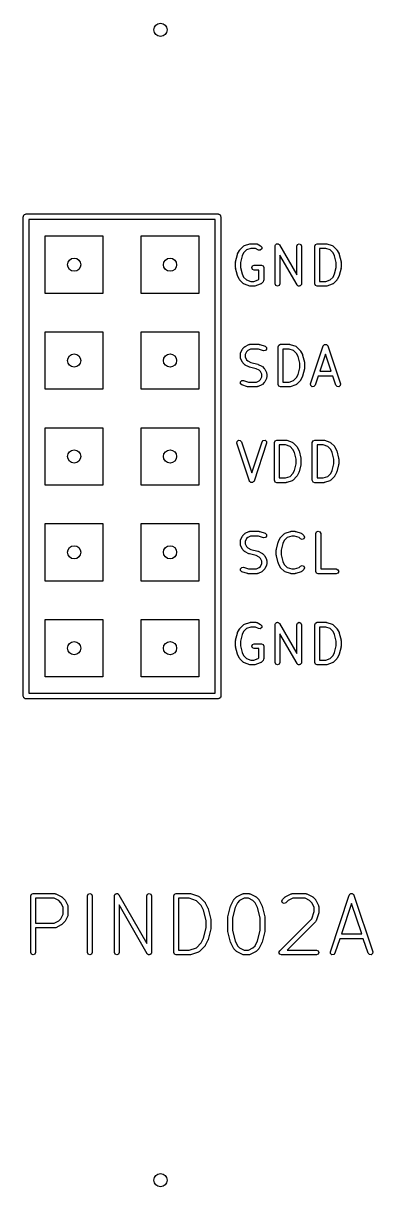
# Model space of a CAD drawing. Extents: x 0.26 to 2.48, y 0.24 to 1.61.
# Drawn here: x 0.257 to 0.621, y 0.393 to 1.607 of the extents above; entities that cross this region are included whole.
import ezdxf

# ---------------------------------------------------------------- set-up
doc = ezdxf.new("R2010")
doc.units = 0
doc.header["$MEASUREMENT"] = 0
doc.layers.add('BLACK', color=7, linetype='CONTINUOUS')

msp = doc.modelspace()

# ---------------------------------------------------------------- linework, layer by layer
at = {"layer": 'BLACK', "linetype": 'CONTINUOUS'}
for p, q in [((0.257047, 1.405), (0.257115, 1.40538)), ((0.257047, 0.905), (0.257047, 1.405)), ((0.257092, 1.40551), (0.257158, 1.40563)), ((0.257115, 1.40538), (0.257092, 1.40551)), ((0.257158, 1.40563), (0.257225, 1.40601)), ((0.257225, 1.40601), (0.257718, 1.4066)), ((0.257718, 1.4066), (0.258102, 1.40726)), ((0.258102, 1.40726), (0.258352, 1.40735)), ((0.258352, 1.40735), (0.258524, 1.40756)), ((0.258524, 1.40756), (0.259279, 1.40769)), ((0.259279, 1.40769), (0.26, 1.40795)), ((0.26, 1.40795), (0.46, 1.40795)), ((0.262953, 1.40205), (0.262953, 0.907953)), ((0.457047, 1.40205), (0.262953, 1.40205)), ((0.457047, 0.907953), (0.457047, 1.40205)), ((0.46, 1.40795), (0.460384, 1.40789)), ((0.460384, 1.40789), (0.460513, 1.40791)), ((0.460513, 1.40791), (0.460626, 1.40784)), ((0.460626, 1.40784), (0.46101, 1.40777)), ((0.46101, 1.40777), (0.461598, 1.40728)), ((0.461598, 1.40728), (0.462262, 1.4069)), ((0.462262, 1.4069), (0.462353, 1.40665)), ((0.462353, 1.40665), (0.462557, 1.40648)), ((0.462557, 1.40648), (0.46269, 1.40572)), ((0.46269, 1.40572), (0.462953, 1.405)), ((0.462953, 1.405), (0.462953, 0.905)), ((0.28, 1.325), (0.28, 1.385)), ((0.28, 1.385), (0.34, 1.385)), ((0.34, 1.385), (0.34, 1.325)), ((0.38, 1.325), (0.38, 1.385)), ((0.38, 1.385), (0.44, 1.385)), ((0.44, 1.385), (0.44, 1.325)), ((0.48277, 1.37059), (0.48652, 1.37434)), ((0.48652, 1.37434), (0.487057, 1.37456)), ((0.487057, 1.37456), (0.487497, 1.37495)), ((0.487497, 1.37495), (0.493121, 1.37682)), ((0.494318, 1.37195), (0.489638, 1.37039)), ((0.493121, 1.37682), (0.493532, 1.37679)), ((0.493532, 1.37679), (0.493912, 1.37695)), ((0.493912, 1.37695), (0.499536, 1.37695)), ((0.498946, 1.37195), (0.494318, 1.37195)), ((0.502168, 1.37034), (0.498946, 1.37195)), ((0.499536, 1.37695), (0.500074, 1.37673)), ((0.500074, 1.37673), (0.500654, 1.37668)), ((0.500654, 1.37668), (0.504404, 1.37481)), ((0.504404, 1.37481), (0.505657, 1.37336)), ((0.505657, 1.37336), (0.505522, 1.37146)), ((0.519533, 1.37445), (0.519665, 1.37477)), ((0.519533, 1.33508), (0.519533, 1.37445)), ((0.519621, 1.37511), (0.520018, 1.37562)), ((0.519665, 1.37477), (0.519621, 1.37511)), ((0.520018, 1.37562), (0.520266, 1.37622)), ((0.520266, 1.37622), (0.520583, 1.37635)), ((0.520583, 1.37635), (0.520793, 1.37662)), ((0.520793, 1.37662), (0.521435, 1.3767)), ((0.521435, 1.3767), (0.522033, 1.37695)), ((0.522033, 1.37695), (0.522351, 1.37682)), ((0.522351, 1.37682), (0.522691, 1.37686)), ((0.522691, 1.37686), (0.523203, 1.37646)), ((0.523203, 1.37646), (0.523801, 1.37622)), ((0.523801, 1.37622), (0.523932, 1.3759)), ((0.523932, 1.3759), (0.524204, 1.37569)), ((0.524204, 1.37569), (0.542031, 1.34449)), ((0.542031, 1.37445), (0.542763, 1.37622)), ((0.542031, 1.34449), (0.542031, 1.37445)), ((0.542763, 1.37622), (0.544531, 1.37695)), ((0.544531, 1.37695), (0.546298, 1.37622)), ((0.546298, 1.37622), (0.547031, 1.37445)), ((0.547031, 1.37445), (0.547031, 1.33508)), ((0.560778, 1.37445), (0.56151, 1.37622)), ((0.560778, 1.33508), (0.560778, 1.37445)), ((0.56151, 1.37622), (0.563278, 1.37695)), ((0.563278, 1.37695), (0.572652, 1.37695)), ((0.572246, 1.37195), (0.565778, 1.37195)), ((0.565778, 1.37195), (0.565778, 1.33758)), ((0.576926, 1.37039), (0.572246, 1.37195)), ((0.572652, 1.37695), (0.573032, 1.37679)), ((0.573032, 1.37679), (0.573443, 1.37682)), ((0.573443, 1.37682), (0.579067, 1.37495)), ((0.579067, 1.37495), (0.579506, 1.37456)), ((0.579506, 1.37456), (0.580044, 1.37434)), ((0.580044, 1.37434), (0.583794, 1.37059)), ((0.478363, 1.35818), (0.480238, 1.36568)), ((0.480238, 1.36568), (0.480407, 1.36591)), ((0.480407, 1.36591), (0.480427, 1.36619)), ((0.480427, 1.36619), (0.482302, 1.36994)), ((0.482302, 1.36994), (0.482613, 1.37021)), ((0.482613, 1.37021), (0.48277, 1.37059)), ((0.485022, 1.3642), (0.483289, 1.35727)), ((0.486593, 1.36734), (0.485022, 1.3642)), ((0.489638, 1.37039), (0.486593, 1.36734)), ((0.504076, 1.3702), (0.502168, 1.37034)), ((0.505522, 1.37146), (0.504076, 1.3702)), ((0.54236, 1.33384), (0.524533, 1.36503)), ((0.524533, 1.36503), (0.524533, 1.33508)), ((0.579971, 1.36734), (0.576926, 1.37039)), ((0.581542, 1.3642), (0.579971, 1.36734)), ((0.583275, 1.35727), (0.581542, 1.3642)), ((0.583794, 1.37059), (0.583951, 1.37021)), ((0.583951, 1.37021), (0.584262, 1.36994)), ((0.584262, 1.36994), (0.586137, 1.36619)), ((0.586137, 1.36619), (0.586157, 1.36591)), ((0.586157, 1.36591), (0.586326, 1.36568)), ((0.586326, 1.36568), (0.588201, 1.35818)), ((0.478289, 1.35758), (0.47841, 1.35787)), ((0.478289, 1.35195), (0.478289, 1.35758)), ((0.47841, 1.35166), (0.478289, 1.35195)), ((0.47841, 1.35787), (0.478363, 1.35818)), ((0.478363, 1.35134), (0.47841, 1.35166)), ((0.480238, 1.34385), (0.478363, 1.35134)), ((0.483289, 1.35727), (0.483289, 1.35226)), ((0.483289, 1.35226), (0.485022, 1.34532)), ((0.495161, 1.35195), (0.495894, 1.35372)), ((0.495894, 1.35018), (0.495161, 1.35195)), ((0.495894, 1.35372), (0.497661, 1.35445)), ((0.497661, 1.34945), (0.495894, 1.35018)), ((0.497661, 1.35445), (0.50516, 1.35445)), ((0.50266, 1.34945), (0.497661, 1.34945)), ((0.50266, 1.33986), (0.50266, 1.34945)), ((0.50516, 1.35445), (0.506928, 1.35372)), ((0.506928, 1.35372), (0.50766, 1.35195)), ((0.50766, 1.35195), (0.50766, 1.33883)), ((0.581542, 1.34532), (0.583275, 1.35226)), ((0.583275, 1.35226), (0.583275, 1.35727)), ((0.588201, 1.35134), (0.586326, 1.34385)), ((0.588201, 1.35818), (0.588154, 1.35787)), ((0.588154, 1.35787), (0.588275, 1.35758)), ((0.588275, 1.35195), (0.588154, 1.35166)), ((0.588154, 1.35166), (0.588201, 1.35134)), ((0.588275, 1.35758), (0.588275, 1.35195)), ((0.480407, 1.34362), (0.480238, 1.34385)), ((0.480427, 1.34333), (0.480407, 1.34362)), ((0.482302, 1.33958), (0.480427, 1.34333)), ((0.482613, 1.33931), (0.482302, 1.33958)), ((0.48277, 1.33893), (0.482613, 1.33931)), ((0.48652, 1.33519), (0.48277, 1.33893)), ((0.485022, 1.34532), (0.486593, 1.34218)), ((0.487057, 1.33496), (0.48652, 1.33519)), ((0.486593, 1.34218), (0.489638, 1.33914)), ((0.489638, 1.33914), (0.494318, 1.33758)), ((0.494318, 1.33758), (0.497256, 1.33758)), ((0.497256, 1.33758), (0.501935, 1.33914)), ((0.501935, 1.33914), (0.50266, 1.33986)), ((0.505053, 1.33519), (0.504516, 1.33496)), ((0.506928, 1.33706), (0.505053, 1.33519)), ((0.507511, 1.33847), (0.506928, 1.33706)), ((0.50766, 1.33883), (0.507511, 1.33847)), ((0.565778, 1.33758), (0.572246, 1.33758)), ((0.572246, 1.33758), (0.576926, 1.33914)), ((0.576926, 1.33914), (0.579971, 1.34218)), ((0.580044, 1.33519), (0.579506, 1.33496)), ((0.579971, 1.34218), (0.581542, 1.34532)), ((0.583794, 1.33893), (0.580044, 1.33519)), ((0.583951, 1.33931), (0.583794, 1.33893)), ((0.584262, 1.33958), (0.583951, 1.33931)), ((0.586137, 1.34333), (0.584262, 1.33958)), ((0.586157, 1.34362), (0.586137, 1.34333)), ((0.586326, 1.34385), (0.586157, 1.34362)), ((0.34, 1.325), (0.28, 1.325)), ((0.44, 1.325), (0.38, 1.325)), ((0.487497, 1.33458), (0.487057, 1.33496)), ((0.493121, 1.33271), (0.487497, 1.33458)), ((0.493532, 1.33274), (0.493121, 1.33271)), ((0.493912, 1.33258), (0.493532, 1.33274)), ((0.497661, 1.33258), (0.493912, 1.33258)), ((0.498042, 1.33274), (0.497661, 1.33258)), ((0.498452, 1.33271), (0.498042, 1.33274)), ((0.504076, 1.33458), (0.498452, 1.33271)), ((0.504516, 1.33496), (0.504076, 1.33458)), ((0.520266, 1.33331), (0.519533, 1.33508)), ((0.522033, 1.33258), (0.520266, 1.33331)), ((0.523801, 1.33331), (0.522033, 1.33258)), ((0.524533, 1.33508), (0.523801, 1.33331)), ((0.542631, 1.33363), (0.54236, 1.33384)), ((0.542763, 1.33331), (0.542631, 1.33363)), ((0.543361, 1.33306), (0.542763, 1.33331)), ((0.543873, 1.33267), (0.543361, 1.33306)), ((0.544213, 1.33271), (0.543873, 1.33267)), ((0.544531, 1.33258), (0.544213, 1.33271)), ((0.545129, 1.33283), (0.544531, 1.33258)), ((0.545771, 1.33291), (0.545129, 1.33283)), ((0.545981, 1.33318), (0.545771, 1.33291)), ((0.546298, 1.33331), (0.545981, 1.33318)), ((0.546546, 1.33391), (0.546298, 1.33331)), ((0.546942, 1.33442), (0.546546, 1.33391)), ((0.547031, 1.33508), (0.546899, 1.33476)), ((0.546899, 1.33476), (0.546942, 1.33442)), ((0.56151, 1.33331), (0.560778, 1.33508)), ((0.563278, 1.33258), (0.56151, 1.33331)), ((0.572652, 1.33258), (0.563278, 1.33258)), ((0.573032, 1.33274), (0.572652, 1.33258)), ((0.573443, 1.33271), (0.573032, 1.33274)), ((0.579067, 1.33458), (0.573443, 1.33271)), ((0.579506, 1.33496), (0.579067, 1.33458)), ((0.28, 1.225), (0.28, 1.285)), ((0.28, 1.285), (0.34, 1.285)), ((0.34, 1.285), (0.34, 1.225)), ((0.38, 1.225), (0.38, 1.285)), ((0.38, 1.285), (0.44, 1.285)), ((0.44, 1.285), (0.44, 1.225)), ((0.483289, 1.26195), (0.483511, 1.26249)), ((0.483511, 1.26249), (0.483552, 1.26307)), ((0.483552, 1.26307), (0.485427, 1.26682)), ((0.485427, 1.26682), (0.485738, 1.26709)), ((0.485738, 1.26709), (0.485896, 1.26747)), ((0.485896, 1.26747), (0.48777, 1.26934)), ((0.48777, 1.26934), (0.48815, 1.2695)), ((0.48815, 1.2695), (0.48842, 1.26981)), ((0.489718, 1.26422), (0.488289, 1.26136)), ((0.48842, 1.26981), (0.49217, 1.27168)), ((0.491019, 1.26552), (0.489718, 1.26422)), ((0.493878, 1.26695), (0.491019, 1.26552)), ((0.49217, 1.27168), (0.49275, 1.27173)), ((0.49275, 1.27173), (0.493288, 1.27195)), ((0.493288, 1.27195), (0.502661, 1.27195)), ((0.502256, 1.26695), (0.493878, 1.26695)), ((0.507495, 1.2652), (0.502256, 1.26695)), ((0.502661, 1.27195), (0.503042, 1.27179)), ((0.503042, 1.27179), (0.503452, 1.27182)), ((0.503452, 1.27182), (0.509076, 1.26995)), ((0.509404, 1.26534), (0.507495, 1.2652)), ((0.509076, 1.26995), (0.510522, 1.26869)), ((0.510657, 1.26678), (0.509404, 1.26534)), ((0.510522, 1.26869), (0.510657, 1.26678)), ((0.522659, 1.26945), (0.523391, 1.27122)), ((0.522659, 1.23008), (0.522659, 1.26945)), ((0.523391, 1.27122), (0.525159, 1.27195)), ((0.525159, 1.27195), (0.534532, 1.27195)), ((0.534127, 1.26695), (0.527659, 1.26695)), ((0.527659, 1.26695), (0.527659, 1.23258)), ((0.538806, 1.26539), (0.534127, 1.26695)), ((0.534532, 1.27195), (0.534913, 1.27179)), ((0.534913, 1.27179), (0.535323, 1.27182)), ((0.535323, 1.27182), (0.540947, 1.26995)), ((0.541852, 1.26234), (0.538806, 1.26539)), ((0.540947, 1.26995), (0.541387, 1.26956)), ((0.541387, 1.26956), (0.541924, 1.26934)), ((0.543422, 1.2592), (0.541852, 1.26234)), ((0.541924, 1.26934), (0.545674, 1.26559)), ((0.545674, 1.26559), (0.545831, 1.26521)), ((0.545831, 1.26521), (0.546142, 1.26494)), ((0.546142, 1.26494), (0.548017, 1.26119)), ((0.556533, 1.23087), (0.569656, 1.27024)), ((0.569656, 1.27024), (0.569778, 1.27038)), ((0.569778, 1.27038), (0.569792, 1.27057)), ((0.569792, 1.27057), (0.57039, 1.27109)), ((0.57039, 1.27109), (0.57091, 1.27168)), ((0.57091, 1.27168), (0.571096, 1.2717)), ((0.571096, 1.2717), (0.571237, 1.27182)), ((0.571237, 1.27182), (0.572028, 1.27176)), ((0.572028, 1.27176), (0.572818, 1.27182)), ((0.572818, 1.27182), (0.572959, 1.2717)), ((0.572959, 1.2717), (0.573146, 1.27168)), ((0.573146, 1.27168), (0.573665, 1.27109)), ((0.573665, 1.27109), (0.574264, 1.27057)), ((0.574264, 1.27057), (0.574277, 1.27038)), ((0.574277, 1.27038), (0.574399, 1.27024)), ((0.574399, 1.27024), (0.587523, 1.23087)), ((0.483289, 1.2582), (0.483289, 1.26195)), ((0.483511, 1.25766), (0.483289, 1.2582)), ((0.483552, 1.25708), (0.483511, 1.25766)), ((0.485427, 1.25333), (0.483552, 1.25708)), ((0.485738, 1.25306), (0.485427, 1.25333)), ((0.485896, 1.25268), (0.485738, 1.25306)), ((0.48777, 1.25081), (0.485896, 1.25268)), ((0.48815, 1.25065), (0.48777, 1.25081)), ((0.48842, 1.25034), (0.48815, 1.25065)), ((0.488289, 1.26136), (0.488289, 1.25879)), ((0.488289, 1.25879), (0.489718, 1.25593)), ((0.49217, 1.24846), (0.48842, 1.25034)), ((0.489718, 1.25593), (0.491019, 1.25463)), ((0.491019, 1.25463), (0.49416, 1.25306)), ((0.49416, 1.25306), (0.501393, 1.25125)), ((0.501393, 1.25125), (0.501621, 1.25108)), ((0.501621, 1.25108), (0.501905, 1.25106)), ((0.501905, 1.25106), (0.505654, 1.24919)), ((0.545156, 1.25227), (0.543422, 1.2592)), ((0.545156, 1.24726), (0.545156, 1.25227)), ((0.548017, 1.26119), (0.548037, 1.26091)), ((0.548037, 1.26091), (0.548206, 1.26068)), ((0.548206, 1.26068), (0.550081, 1.25318)), ((0.550081, 1.25318), (0.550034, 1.25287)), ((0.550034, 1.25287), (0.550156, 1.25258)), ((0.550156, 1.25258), (0.550156, 1.24695)), ((0.572028, 1.26154), (0.566122, 1.24383)), ((0.577933, 1.24383), (0.572028, 1.26154)), ((0.492453, 1.24844), (0.49217, 1.24846)), ((0.492681, 1.24828), (0.492453, 1.24844)), ((0.499914, 1.24647), (0.492681, 1.24828)), ((0.503055, 1.2449), (0.499914, 1.24647)), ((0.504356, 1.2436), (0.503055, 1.2449)), ((0.505786, 1.24074), (0.504356, 1.2436)), ((0.504356, 1.23531), (0.505786, 1.23817)), ((0.505654, 1.24919), (0.505924, 1.24888)), ((0.505786, 1.23817), (0.505786, 1.24074)), ((0.505924, 1.24888), (0.506304, 1.24872)), ((0.506304, 1.24872), (0.508179, 1.24684)), ((0.508179, 1.24684), (0.508336, 1.24646)), ((0.508336, 1.24646), (0.508647, 1.24619)), ((0.508647, 1.24619), (0.510522, 1.24244)), ((0.510522, 1.24244), (0.510563, 1.24186)), ((0.510563, 1.24186), (0.510786, 1.24133)), ((0.510786, 1.24133), (0.510786, 1.23758)), ((0.541852, 1.23718), (0.543422, 1.24032)), ((0.543422, 1.24032), (0.545156, 1.24726)), ((0.548017, 1.23833), (0.546142, 1.23458)), ((0.548037, 1.23862), (0.548017, 1.23833)), ((0.548206, 1.23885), (0.548037, 1.23862)), ((0.550081, 1.24634), (0.548206, 1.23885)), ((0.550156, 1.24695), (0.550034, 1.24666)), ((0.550034, 1.24666), (0.550081, 1.24634)), ((0.564456, 1.23883), (0.561276, 1.22929)), ((0.5796, 1.23883), (0.564456, 1.23883)), ((0.566122, 1.24383), (0.577933, 1.24383)), ((0.582779, 1.22929), (0.5796, 1.23883)), ((0.483417, 1.23274), (0.48467, 1.23419)), ((0.483552, 1.23083), (0.483417, 1.23274)), ((0.484998, 1.22958), (0.483552, 1.23083)), ((0.48467, 1.23419), (0.486579, 1.23432)), ((0.490622, 1.22771), (0.484998, 1.22958)), ((0.486579, 1.23432), (0.491819, 1.23258)), ((0.491033, 1.22774), (0.490622, 1.22771)), ((0.491413, 1.22758), (0.491033, 1.22774)), ((0.500787, 1.22758), (0.491413, 1.22758)), ((0.491819, 1.23258), (0.500196, 1.23258)), ((0.500196, 1.23258), (0.503055, 1.23401)), ((0.501324, 1.2278), (0.500787, 1.22758)), ((0.501905, 1.22784), (0.501324, 1.2278)), ((0.505654, 1.22972), (0.501905, 1.22784)), ((0.503055, 1.23401), (0.504356, 1.23531)), ((0.505924, 1.23003), (0.505654, 1.22972)), ((0.506304, 1.23019), (0.505924, 1.23003)), ((0.508179, 1.23206), (0.506304, 1.23019)), ((0.508336, 1.23244), (0.508179, 1.23206)), ((0.508647, 1.23271), (0.508336, 1.23244)), ((0.510522, 1.23646), (0.508647, 1.23271)), ((0.510563, 1.23704), (0.510522, 1.23646)), ((0.510786, 1.23758), (0.510563, 1.23704)), ((0.523391, 1.22831), (0.522659, 1.23008)), ((0.525159, 1.22758), (0.523391, 1.22831)), ((0.534532, 1.22758), (0.525159, 1.22758)), ((0.527659, 1.23258), (0.534127, 1.23258)), ((0.534127, 1.23258), (0.538806, 1.23414)), ((0.534913, 1.22774), (0.534532, 1.22758)), ((0.535323, 1.22771), (0.534913, 1.22774)), ((0.540947, 1.22958), (0.535323, 1.22771)), ((0.538806, 1.23414), (0.541852, 1.23718)), ((0.541387, 1.22996), (0.540947, 1.22958)), ((0.541924, 1.23019), (0.541387, 1.22996)), ((0.545674, 1.23393), (0.541924, 1.23019)), ((0.545831, 1.23431), (0.545674, 1.23393)), ((0.546142, 1.23458), (0.545831, 1.23431)), ((0.556668, 1.22896), (0.556533, 1.23087)), ((0.558114, 1.22771), (0.556668, 1.22896)), ((0.560022, 1.22784), (0.558114, 1.22771)), ((0.561276, 1.22929), (0.560022, 1.22784)), ((0.584033, 1.22784), (0.582779, 1.22929)), ((0.585942, 1.22771), (0.584033, 1.22784)), ((0.587387, 1.22896), (0.585942, 1.22771)), ((0.587523, 1.23087), (0.587387, 1.22896)), ((0.34, 1.225), (0.28, 1.225)), ((0.44, 1.225), (0.38, 1.225)), ((0.28, 1.125), (0.28, 1.185)), ((0.28, 1.185), (0.34, 1.185)), ((0.34, 1.185), (0.34, 1.125)), ((0.38, 1.125), (0.38, 1.185)), ((0.38, 1.185), (0.44, 1.185)), ((0.44, 1.185), (0.44, 1.125)), ((0.479667, 1.16866), (0.479803, 1.17057)), ((0.492791, 1.12929), (0.479667, 1.16866)), ((0.479803, 1.17057), (0.481248, 1.17182)), ((0.481248, 1.17182), (0.483157, 1.17168)), ((0.483157, 1.17168), (0.484411, 1.17024)), ((0.484411, 1.17024), (0.495162, 1.13798)), ((0.495162, 1.13798), (0.505914, 1.17024)), ((0.510657, 1.16866), (0.497534, 1.12929)), ((0.505914, 1.17024), (0.507168, 1.17168)), ((0.507168, 1.17168), (0.509076, 1.17182)), ((0.509076, 1.17182), (0.510522, 1.17057)), ((0.510522, 1.17057), (0.510657, 1.16866)), ((0.518909, 1.16945), (0.519641, 1.17122)), ((0.518909, 1.13008), (0.518909, 1.16945)), ((0.519641, 1.17122), (0.521409, 1.17195)), ((0.521409, 1.17195), (0.530783, 1.17195)), ((0.530377, 1.16695), (0.523909, 1.16695)), ((0.523909, 1.16695), (0.523909, 1.13258)), ((0.535057, 1.16539), (0.530377, 1.16695)), ((0.530783, 1.17195), (0.531163, 1.17179)), ((0.531163, 1.17179), (0.531573, 1.17182)), ((0.531573, 1.17182), (0.537198, 1.16995)), ((0.538102, 1.16234), (0.535057, 1.16539)), ((0.537198, 1.16995), (0.537637, 1.16956)), ((0.537637, 1.16956), (0.538175, 1.16934)), ((0.538175, 1.16934), (0.541924, 1.16559)), ((0.541924, 1.16559), (0.542082, 1.16521)), ((0.558279, 1.16945), (0.559011, 1.17122)), ((0.558279, 1.13008), (0.558279, 1.16945)), ((0.559011, 1.17122), (0.560779, 1.17195)), ((0.560779, 1.17195), (0.570153, 1.17195)), ((0.569747, 1.16695), (0.563279, 1.16695)), ((0.563279, 1.16695), (0.563279, 1.13258)), ((0.574427, 1.16539), (0.569747, 1.16695)), ((0.570153, 1.17195), (0.570533, 1.17179)), ((0.570533, 1.17179), (0.570944, 1.17182)), ((0.570944, 1.17182), (0.576568, 1.16995)), ((0.577472, 1.16234), (0.574427, 1.16539)), ((0.576568, 1.16995), (0.577007, 1.16956)), ((0.577007, 1.16956), (0.577545, 1.16934)), ((0.577545, 1.16934), (0.581295, 1.16559)), ((0.581295, 1.16559), (0.581452, 1.16521)), ((0.539673, 1.1592), (0.538102, 1.16234)), ((0.541406, 1.15227), (0.539673, 1.1592)), ((0.542082, 1.16521), (0.542393, 1.16494)), ((0.542393, 1.16494), (0.544268, 1.16119)), ((0.544268, 1.16119), (0.544288, 1.16091)), ((0.544288, 1.16091), (0.544457, 1.16068)), ((0.544457, 1.16068), (0.546332, 1.15318)), ((0.546332, 1.15318), (0.546285, 1.15287)), ((0.579043, 1.1592), (0.577472, 1.16234)), ((0.580776, 1.15227), (0.579043, 1.1592)), ((0.581452, 1.16521), (0.581763, 1.16494)), ((0.581763, 1.16494), (0.583638, 1.16119)), ((0.583638, 1.16119), (0.583658, 1.16091)), ((0.583658, 1.16091), (0.583827, 1.16068)), ((0.583827, 1.16068), (0.585702, 1.15318)), ((0.585702, 1.15318), (0.585655, 1.15287)), ((0.539673, 1.14032), (0.541406, 1.14726)), ((0.541406, 1.14726), (0.541406, 1.15227)), ((0.546332, 1.14634), (0.544457, 1.13885)), ((0.546285, 1.15287), (0.546406, 1.15258)), ((0.546406, 1.14695), (0.546285, 1.14666)), ((0.546285, 1.14666), (0.546332, 1.14634)), ((0.546406, 1.15258), (0.546406, 1.14695)), ((0.579043, 1.14032), (0.580776, 1.14726)), ((0.580776, 1.14726), (0.580776, 1.15227)), ((0.585702, 1.14634), (0.583827, 1.13885)), ((0.585655, 1.15287), (0.585776, 1.15258)), ((0.585776, 1.14695), (0.585655, 1.14666)), ((0.585655, 1.14666), (0.585702, 1.14634)), ((0.585776, 1.15258), (0.585776, 1.14695)), ((0.492913, 1.12915), (0.492791, 1.12929)), ((0.492926, 1.12896), (0.492913, 1.12915)), ((0.493525, 1.12844), (0.492926, 1.12896)), ((0.497398, 1.12896), (0.4968, 1.12844)), ((0.497412, 1.12915), (0.497398, 1.12896)), ((0.497534, 1.12929), (0.497412, 1.12915)), ((0.519641, 1.12831), (0.518909, 1.13008)), ((0.523909, 1.13258), (0.530377, 1.13258)), ((0.530377, 1.13258), (0.535057, 1.13414)), ((0.537198, 1.12958), (0.531573, 1.12771)), ((0.535057, 1.13414), (0.538102, 1.13718)), ((0.537637, 1.12996), (0.537198, 1.12958)), ((0.538175, 1.13019), (0.537637, 1.12996)), ((0.538102, 1.13718), (0.539673, 1.14032)), ((0.541924, 1.13393), (0.538175, 1.13019)), ((0.542082, 1.13431), (0.541924, 1.13393)), ((0.542393, 1.13458), (0.542082, 1.13431)), ((0.544268, 1.13833), (0.542393, 1.13458)), ((0.544288, 1.13862), (0.544268, 1.13833)), ((0.544457, 1.13885), (0.544288, 1.13862)), ((0.559011, 1.12831), (0.558279, 1.13008)), ((0.563279, 1.13258), (0.569747, 1.13258)), ((0.569747, 1.13258), (0.574427, 1.13414)), ((0.576568, 1.12958), (0.570944, 1.12771)), ((0.574427, 1.13414), (0.577472, 1.13718)), ((0.577007, 1.12996), (0.576568, 1.12958)), ((0.577545, 1.13019), (0.577007, 1.12996)), ((0.577472, 1.13718), (0.579043, 1.14032)), ((0.581295, 1.13393), (0.577545, 1.13019)), ((0.581452, 1.13431), (0.581295, 1.13393)), ((0.581763, 1.13458), (0.581452, 1.13431)), ((0.583638, 1.13833), (0.581763, 1.13458)), ((0.583658, 1.13862), (0.583638, 1.13833)), ((0.583827, 1.13885), (0.583658, 1.13862)), ((0.34, 1.125), (0.28, 1.125)), ((0.44, 1.125), (0.38, 1.125)), ((0.494044, 1.12784), (0.493525, 1.12844)), ((0.494231, 1.12783), (0.494044, 1.12784)), ((0.494372, 1.12771), (0.494231, 1.12783)), ((0.495162, 1.12776), (0.494372, 1.12771)), ((0.495953, 1.12771), (0.495162, 1.12776)), ((0.496094, 1.12783), (0.495953, 1.12771)), ((0.49628, 1.12784), (0.496094, 1.12783)), ((0.4968, 1.12844), (0.49628, 1.12784)), ((0.521409, 1.12758), (0.519641, 1.12831)), ((0.530783, 1.12758), (0.521409, 1.12758)), ((0.531163, 1.12774), (0.530783, 1.12758)), ((0.531573, 1.12771), (0.531163, 1.12774)), ((0.560779, 1.12758), (0.559011, 1.12831)), ((0.570153, 1.12758), (0.560779, 1.12758)), ((0.570533, 1.12774), (0.570153, 1.12758)), ((0.570944, 1.12771), (0.570533, 1.12774)), ((0.28, 1.025), (0.28, 1.085)), ((0.28, 1.085), (0.34, 1.085)), ((0.34, 1.085), (0.34, 1.025)), ((0.38, 1.025), (0.38, 1.085)), ((0.38, 1.085), (0.44, 1.085)), ((0.44, 1.085), (0.44, 1.025)), ((0.483552, 1.06807), (0.485427, 1.07182)), ((0.485427, 1.07182), (0.485738, 1.07209)), ((0.485738, 1.07209), (0.485896, 1.07247)), ((0.485896, 1.07247), (0.48777, 1.07434)), ((0.48777, 1.07434), (0.48815, 1.0745)), ((0.48815, 1.0745), (0.48842, 1.07481)), ((0.489718, 1.06922), (0.488289, 1.06636)), ((0.48842, 1.07481), (0.49217, 1.07668)), ((0.491019, 1.07052), (0.489718, 1.06922)), ((0.493878, 1.07195), (0.491019, 1.07052)), ((0.49217, 1.07668), (0.49275, 1.07673)), ((0.49275, 1.07673), (0.493288, 1.07695)), ((0.493288, 1.07695), (0.502661, 1.07695)), ((0.502256, 1.07195), (0.493878, 1.07195)), ((0.507495, 1.0702), (0.502256, 1.07195)), ((0.502661, 1.07695), (0.503042, 1.07679)), ((0.503042, 1.07679), (0.503452, 1.07682)), ((0.503452, 1.07682), (0.509076, 1.07495)), ((0.509404, 1.07034), (0.507495, 1.0702)), ((0.509076, 1.07495), (0.510522, 1.07369)), ((0.510657, 1.07178), (0.509404, 1.07034)), ((0.510522, 1.07369), (0.510657, 1.07178)), ((0.522923, 1.06619), (0.524797, 1.06994)), ((0.524797, 1.06994), (0.525108, 1.07021)), ((0.525108, 1.07021), (0.525266, 1.07059)), ((0.525266, 1.07059), (0.529015, 1.07434)), ((0.529015, 1.07434), (0.529553, 1.07456)), ((0.532133, 1.07039), (0.529088, 1.06734)), ((0.529553, 1.07456), (0.529992, 1.07495)), ((0.529992, 1.07495), (0.535617, 1.07682)), ((0.536813, 1.07195), (0.532133, 1.07039)), ((0.535617, 1.07682), (0.536027, 1.07679)), ((0.536027, 1.07679), (0.536407, 1.07695)), ((0.536407, 1.07695), (0.540157, 1.07695)), ((0.539751, 1.07195), (0.536813, 1.07195)), ((0.544431, 1.07039), (0.539751, 1.07195)), ((0.540157, 1.07695), (0.540537, 1.07679)), ((0.540537, 1.07679), (0.540947, 1.07682)), ((0.540947, 1.07682), (0.546572, 1.07495)), ((0.545888, 1.06893), (0.544431, 1.07039)), ((0.547656, 1.0682), (0.545888, 1.06893)), ((0.546572, 1.07495), (0.547011, 1.07456)), ((0.547011, 1.07456), (0.547549, 1.07434)), ((0.547549, 1.07434), (0.549424, 1.07247)), ((0.549424, 1.06893), (0.547656, 1.0682)), ((0.549424, 1.07247), (0.550156, 1.0707)), ((0.550156, 1.0707), (0.549424, 1.06893)), ((0.562029, 1.07445), (0.562761, 1.07622)), ((0.562029, 1.03508), (0.562029, 1.07445)), ((0.562761, 1.07622), (0.564529, 1.07695)), ((0.564529, 1.07695), (0.566296, 1.07622)), ((0.566296, 1.07622), (0.567029, 1.07445)), ((0.567029, 1.07445), (0.567029, 1.03758)), ((0.483289, 1.06695), (0.483511, 1.06749)), ((0.483289, 1.0632), (0.483289, 1.06695)), ((0.483511, 1.06266), (0.483289, 1.0632)), ((0.483511, 1.06749), (0.483552, 1.06807)), ((0.483552, 1.06208), (0.483511, 1.06266)), ((0.485427, 1.05833), (0.483552, 1.06208)), ((0.485738, 1.05806), (0.485427, 1.05833)), ((0.485896, 1.05768), (0.485738, 1.05806)), ((0.48777, 1.05581), (0.485896, 1.05768)), ((0.488289, 1.06636), (0.488289, 1.06379)), ((0.488289, 1.06379), (0.489718, 1.06093)), ((0.489718, 1.06093), (0.491019, 1.05963)), ((0.491019, 1.05963), (0.49416, 1.05806)), ((0.49416, 1.05806), (0.501393, 1.05625)), ((0.501393, 1.05625), (0.501621, 1.05608)), ((0.501621, 1.05608), (0.501905, 1.05606)), ((0.501905, 1.05606), (0.505654, 1.05419)), ((0.520784, 1.05758), (0.520905, 1.05787)), ((0.520784, 1.05195), (0.520784, 1.05758)), ((0.520858, 1.05818), (0.522733, 1.06568)), ((0.520905, 1.05787), (0.520858, 1.05818)), ((0.522733, 1.06568), (0.522902, 1.06591)), ((0.522902, 1.06591), (0.522923, 1.06619)), ((0.527517, 1.0642), (0.525784, 1.05727)), ((0.525784, 1.05727), (0.525784, 1.05226)), ((0.529088, 1.06734), (0.527517, 1.0642)), ((0.48815, 1.05565), (0.48777, 1.05581)), ((0.48842, 1.05534), (0.48815, 1.05565)), ((0.49217, 1.05346), (0.48842, 1.05534)), ((0.492453, 1.05344), (0.49217, 1.05346)), ((0.492681, 1.05328), (0.492453, 1.05344)), ((0.499914, 1.05147), (0.492681, 1.05328)), ((0.503055, 1.0499), (0.499914, 1.05147)), ((0.504356, 1.0486), (0.503055, 1.0499)), ((0.505786, 1.04574), (0.504356, 1.0486)), ((0.505654, 1.05419), (0.505924, 1.05388)), ((0.505786, 1.04317), (0.505786, 1.04574)), ((0.505924, 1.05388), (0.506304, 1.05372)), ((0.506304, 1.05372), (0.508179, 1.05184)), ((0.508179, 1.05184), (0.508336, 1.05146)), ((0.508336, 1.05146), (0.508647, 1.05119)), ((0.508647, 1.05119), (0.510522, 1.04744)), ((0.510522, 1.04744), (0.510563, 1.04686)), ((0.510563, 1.04686), (0.510786, 1.04633)), ((0.510786, 1.04633), (0.510786, 1.04258)), ((0.520905, 1.05166), (0.520784, 1.05195)), ((0.520858, 1.05134), (0.520905, 1.05166)), ((0.522733, 1.04385), (0.520858, 1.05134)), ((0.525784, 1.05226), (0.527517, 1.04532)), ((0.527517, 1.04532), (0.529088, 1.04218)), ((0.483417, 1.03774), (0.48467, 1.03919)), ((0.483552, 1.03583), (0.483417, 1.03774)), ((0.484998, 1.03458), (0.483552, 1.03583)), ((0.48467, 1.03919), (0.486579, 1.03932)), ((0.490622, 1.03271), (0.484998, 1.03458)), ((0.486579, 1.03932), (0.491819, 1.03758)), ((0.491033, 1.03274), (0.490622, 1.03271)), ((0.491413, 1.03258), (0.491033, 1.03274)), ((0.500787, 1.03258), (0.491413, 1.03258)), ((0.491819, 1.03758), (0.500196, 1.03758)), ((0.500196, 1.03758), (0.503055, 1.03901)), ((0.501324, 1.0328), (0.500787, 1.03258)), ((0.501905, 1.03284), (0.501324, 1.0328)), ((0.505654, 1.03472), (0.501905, 1.03284)), ((0.503055, 1.03901), (0.504356, 1.04031)), ((0.504356, 1.04031), (0.505786, 1.04317)), ((0.505924, 1.03503), (0.505654, 1.03472)), ((0.506304, 1.03519), (0.505924, 1.03503)), ((0.508179, 1.03706), (0.506304, 1.03519)), ((0.508336, 1.03744), (0.508179, 1.03706)), ((0.508647, 1.03771), (0.508336, 1.03744)), ((0.510522, 1.04146), (0.508647, 1.03771)), ((0.510563, 1.04204), (0.510522, 1.04146)), ((0.510786, 1.04258), (0.510563, 1.04204)), ((0.522902, 1.04362), (0.522733, 1.04385)), ((0.522923, 1.04333), (0.522902, 1.04362)), ((0.524797, 1.03958), (0.522923, 1.04333)), ((0.525108, 1.03931), (0.524797, 1.03958)), ((0.525266, 1.03893), (0.525108, 1.03931)), ((0.529015, 1.03519), (0.525266, 1.03893)), ((0.529553, 1.03496), (0.529015, 1.03519)), ((0.529088, 1.04218), (0.532133, 1.03914)), ((0.529992, 1.03458), (0.529553, 1.03496)), ((0.535617, 1.03271), (0.529992, 1.03458)), ((0.532133, 1.03914), (0.536813, 1.03758)), ((0.536027, 1.03274), (0.535617, 1.03271)), ((0.536407, 1.03258), (0.536027, 1.03274)), ((0.540157, 1.03258), (0.536407, 1.03258)), ((0.536813, 1.03758), (0.539751, 1.03758)), ((0.539751, 1.03758), (0.54443, 1.03914)), ((0.540537, 1.03274), (0.540157, 1.03258)), ((0.540947, 1.03271), (0.540537, 1.03274)), ((0.546572, 1.03458), (0.540947, 1.03271)), ((0.54443, 1.03914), (0.545888, 1.0406)), ((0.545888, 1.0406), (0.547656, 1.04133)), ((0.547011, 1.03496), (0.546572, 1.03458)), ((0.547549, 1.03519), (0.547011, 1.03496)), ((0.549424, 1.03706), (0.547549, 1.03519)), ((0.547656, 1.04133), (0.549424, 1.0406)), ((0.549424, 1.0406), (0.550156, 1.03883)), ((0.550156, 1.03883), (0.549424, 1.03706)), ((0.562761, 1.03331), (0.562029, 1.03508)), ((0.564529, 1.03258), (0.562761, 1.03331)), ((0.583276, 1.03258), (0.564529, 1.03258)), ((0.567029, 1.03758), (0.583276, 1.03758)), ((0.583276, 1.03758), (0.585044, 1.03685)), ((0.585044, 1.03331), (0.583276, 1.03258)), ((0.585044, 1.03685), (0.585776, 1.03508)), ((0.585776, 1.03508), (0.585044, 1.03331)), ((0.34, 1.025), (0.28, 1.025)), ((0.44, 1.025), (0.38, 1.025)), ((0.28, 0.925), (0.28, 0.985)), ((0.28, 0.985), (0.34, 0.985)), ((0.34, 0.985), (0.34, 0.925)), ((0.38, 0.925), (0.38, 0.985)), ((0.38, 0.985), (0.44, 0.985)), ((0.44, 0.985), (0.44, 0.925)), ((0.480407, 0.970909), (0.480427, 0.971192)), ((0.480427, 0.971192), (0.482302, 0.974942)), ((0.482302, 0.974942), (0.482613, 0.975212)), ((0.482613, 0.975212), (0.48277, 0.975592)), ((0.48277, 0.975592), (0.48652, 0.979341)), ((0.486593, 0.972343), (0.485022, 0.969202)), ((0.48652, 0.979341), (0.487057, 0.979564)), ((0.489638, 0.975388), (0.486593, 0.972343)), ((0.487057, 0.979564), (0.487497, 0.979945)), ((0.487497, 0.979945), (0.493121, 0.98182)), ((0.494318, 0.976948), (0.489638, 0.975388)), ((0.493121, 0.98182), (0.493532, 0.981791)), ((0.493532, 0.981791), (0.493912, 0.981948)), ((0.493912, 0.981948), (0.499536, 0.981948)), ((0.498946, 0.976948), (0.494318, 0.976948)), ((0.502168, 0.975337), (0.498946, 0.976948)), ((0.499536, 0.981948), (0.500074, 0.981726)), ((0.500074, 0.981726), (0.500654, 0.981684)), ((0.500654, 0.981684), (0.504404, 0.97981)), ((0.504076, 0.975202), (0.502168, 0.975337)), ((0.505522, 0.976455), (0.504076, 0.975202)), ((0.504404, 0.97981), (0.505657, 0.978364)), ((0.505657, 0.978364), (0.505522, 0.976455)), ((0.519533, 0.979448), (0.519665, 0.979765)), ((0.519533, 0.940078), (0.519533, 0.979448)), ((0.519621, 0.980106), (0.520018, 0.980618)), ((0.519665, 0.979765), (0.519621, 0.980106)), ((0.520018, 0.980618), (0.520266, 0.981216)), ((0.520266, 0.981216), (0.520583, 0.981347)), ((0.520583, 0.981347), (0.520793, 0.981619)), ((0.520793, 0.981619), (0.521435, 0.9817)), ((0.521435, 0.9817), (0.522033, 0.981948)), ((0.522033, 0.981948), (0.522351, 0.981817)), ((0.522351, 0.981817), (0.522691, 0.98186)), ((0.522691, 0.98186), (0.523203, 0.981464)), ((0.523203, 0.981464), (0.523801, 0.981216)), ((0.523801, 0.981216), (0.523932, 0.980899)), ((0.523932, 0.980899), (0.524204, 0.980689)), ((0.524204, 0.980689), (0.542031, 0.949492)), ((0.542031, 0.979448), (0.542763, 0.981216)), ((0.542031, 0.949492), (0.542031, 0.979448)), ((0.542763, 0.981216), (0.544531, 0.981948)), ((0.544531, 0.981948), (0.546298, 0.981216)), ((0.546298, 0.981216), (0.547031, 0.979448)), ((0.547031, 0.979448), (0.547031, 0.940078)), ((0.560778, 0.979448), (0.56151, 0.981216)), ((0.560778, 0.940078), (0.560778, 0.979448)), ((0.56151, 0.981216), (0.563278, 0.981948)), ((0.563278, 0.981948), (0.572652, 0.981948)), ((0.572246, 0.976948), (0.565778, 0.976948)), ((0.565778, 0.976948), (0.565778, 0.942578)), ((0.576926, 0.975388), (0.572246, 0.976948)), ((0.572652, 0.981948), (0.573032, 0.981791)), ((0.573032, 0.981791), (0.573443, 0.98182)), ((0.573443, 0.98182), (0.579067, 0.979945)), ((0.579971, 0.972343), (0.576926, 0.975388)), ((0.579067, 0.979945), (0.579506, 0.979564)), ((0.579506, 0.979564), (0.580044, 0.979341)), ((0.581542, 0.969202), (0.579971, 0.972343)), ((0.580044, 0.979341), (0.583794, 0.975592)), ((0.583794, 0.975592), (0.583951, 0.975212)), ((0.583951, 0.975212), (0.584262, 0.974942)), ((0.584262, 0.974942), (0.586137, 0.971192)), ((0.586137, 0.971192), (0.586157, 0.970909)), ((0.478289, 0.962575), (0.47841, 0.962868)), ((0.478289, 0.956951), (0.478289, 0.962575)), ((0.478363, 0.963182), (0.480238, 0.970681)), ((0.47841, 0.962868), (0.478363, 0.963182)), ((0.480238, 0.970681), (0.480407, 0.970909)), ((0.485022, 0.969202), (0.483289, 0.962268)), ((0.483289, 0.962268), (0.483289, 0.957259)), ((0.495894, 0.958719), (0.497661, 0.959451)), ((0.497661, 0.959451), (0.50516, 0.959451)), ((0.50516, 0.959451), (0.506928, 0.958719)), ((0.54236, 0.938838), (0.524533, 0.970034)), ((0.524533, 0.970034), (0.524533, 0.940078)), ((0.583275, 0.962268), (0.581542, 0.969202)), ((0.583275, 0.957259), (0.583275, 0.962268)), ((0.586157, 0.970909), (0.586326, 0.970681)), ((0.586326, 0.970681), (0.588201, 0.963182)), ((0.588201, 0.963182), (0.588154, 0.962868)), ((0.588154, 0.962868), (0.588275, 0.962575)), ((0.588275, 0.962575), (0.588275, 0.956951)), ((0.47841, 0.956658), (0.478289, 0.956951)), ((0.478363, 0.956345), (0.47841, 0.956658)), ((0.480238, 0.948846), (0.478363, 0.956345)), ((0.480407, 0.948617), (0.480238, 0.948846)), ((0.480427, 0.948334), (0.480407, 0.948617)), ((0.482302, 0.944584), (0.480427, 0.948334)), ((0.483289, 0.957259), (0.485022, 0.950325)), ((0.485022, 0.950325), (0.486593, 0.947183)), ((0.486593, 0.947183), (0.489638, 0.944138)), ((0.495161, 0.956951), (0.495894, 0.958719)), ((0.495894, 0.955183), (0.495161, 0.956951)), ((0.497661, 0.954451), (0.495894, 0.955183)), ((0.50266, 0.954451), (0.497661, 0.954451)), ((0.50266, 0.944863), (0.50266, 0.954451)), ((0.506928, 0.958719), (0.50766, 0.956951)), ((0.50766, 0.956951), (0.50766, 0.943828)), ((0.576926, 0.944138), (0.579971, 0.947183)), ((0.579971, 0.947183), (0.581542, 0.950325)), ((0.581542, 0.950325), (0.583275, 0.957259)), ((0.586137, 0.948334), (0.584262, 0.944584)), ((0.586157, 0.948617), (0.586137, 0.948334)), ((0.586326, 0.948846), (0.586157, 0.948617)), ((0.588201, 0.956345), (0.586326, 0.948846)), ((0.588275, 0.956951), (0.588154, 0.956658)), ((0.588154, 0.956658), (0.588201, 0.956345)), ((0.482613, 0.944315), (0.482302, 0.944584)), ((0.48277, 0.943935), (0.482613, 0.944315)), ((0.48652, 0.940185), (0.48277, 0.943935)), ((0.487057, 0.939962), (0.48652, 0.940185)), ((0.487497, 0.939581), (0.487057, 0.939962)), ((0.493121, 0.937706), (0.487497, 0.939581)), ((0.489638, 0.944138), (0.494318, 0.942578)), ((0.493532, 0.937736), (0.493121, 0.937706)), ((0.493912, 0.937578), (0.493532, 0.937736)), ((0.497661, 0.937578), (0.493912, 0.937578)), ((0.494318, 0.942578), (0.497256, 0.942578)), ((0.497256, 0.942578), (0.501935, 0.944138)), ((0.498042, 0.937736), (0.497661, 0.937578)), ((0.498452, 0.937706), (0.498042, 0.937736)), ((0.504076, 0.939581), (0.498452, 0.937706)), ((0.501935, 0.944138), (0.50266, 0.944863)), ((0.504516, 0.939962), (0.504076, 0.939581)), ((0.505053, 0.940185), (0.504516, 0.939962)), ((0.506928, 0.94206), (0.505053, 0.940185)), ((0.507511, 0.943466), (0.506928, 0.94206)), ((0.50766, 0.943828), (0.507511, 0.943466)), ((0.520266, 0.93831), (0.519533, 0.940078)), ((0.522033, 0.937578), (0.520266, 0.93831)), ((0.523801, 0.93831), (0.522033, 0.937578)), ((0.524533, 0.940078), (0.523801, 0.93831)), ((0.542631, 0.938628), (0.54236, 0.938838)), ((0.542763, 0.93831), (0.542631, 0.938628)), ((0.543361, 0.938063), (0.542763, 0.93831)), ((0.543873, 0.937666), (0.543361, 0.938063)), ((0.544213, 0.93771), (0.543873, 0.937666)), ((0.544531, 0.937578), (0.544213, 0.93771)), ((0.545129, 0.937826), (0.544531, 0.937578)), ((0.545771, 0.937908), (0.545129, 0.937826)), ((0.545981, 0.938179), (0.545771, 0.937908)), ((0.546298, 0.93831), (0.545981, 0.938179)), ((0.546546, 0.938909), (0.546298, 0.93831)), ((0.546942, 0.93942), (0.546546, 0.938909)), ((0.547031, 0.940078), (0.546899, 0.939761)), ((0.546899, 0.939761), (0.546942, 0.93942)), ((0.56151, 0.93831), (0.560778, 0.940078)), ((0.563278, 0.937578), (0.56151, 0.93831)), ((0.572652, 0.937578), (0.563278, 0.937578)), ((0.565778, 0.942578), (0.572246, 0.942578)), ((0.572246, 0.942578), (0.576926, 0.944138)), ((0.573032, 0.937736), (0.572652, 0.937578)), ((0.573443, 0.937706), (0.573032, 0.937736)), ((0.579067, 0.939581), (0.573443, 0.937706)), ((0.579506, 0.939962), (0.579067, 0.939581)), ((0.580044, 0.940185), (0.579506, 0.939962)), ((0.583794, 0.943935), (0.580044, 0.940185)), ((0.583951, 0.944315), (0.583794, 0.943935)), ((0.584262, 0.944584), (0.583951, 0.944315)), ((0.34, 0.925), (0.28, 0.925)), ((0.44, 0.925), (0.38, 0.925)), ((0.25731, 0.904279), (0.257047, 0.905)), ((0.257443, 0.903524), (0.25731, 0.904279)), ((0.257647, 0.903352), (0.257443, 0.903524)), ((0.257738, 0.903102), (0.257647, 0.903352)), ((0.258402, 0.902718), (0.257738, 0.903102)), ((0.25899, 0.902225), (0.258402, 0.902718)), ((0.259374, 0.902158), (0.25899, 0.902225)), ((0.259487, 0.902092), (0.259374, 0.902158)), ((0.259616, 0.902115), (0.259487, 0.902092)), ((0.26, 0.902047), (0.259616, 0.902115)), ((0.46, 0.902047), (0.26, 0.902047)), ((0.262953, 0.907953), (0.457047, 0.907953)), ((0.460721, 0.90231), (0.46, 0.902047)), ((0.461476, 0.902443), (0.460721, 0.90231)), ((0.461648, 0.902647), (0.461476, 0.902443)), ((0.461898, 0.902738), (0.461648, 0.902647)), ((0.462282, 0.903402), (0.461898, 0.902738)), ((0.462775, 0.90399), (0.462282, 0.903402)), ((0.462842, 0.904374), (0.462775, 0.90399)), ((0.462908, 0.904487), (0.462842, 0.904374)), ((0.462953, 0.905), (0.462885, 0.904616)), ((0.462885, 0.904616), (0.462908, 0.904487)), ((0.26485, 0.696542), (0.265582, 0.69831)), ((0.26485, 0.637487), (0.26485, 0.696542)), ((0.265582, 0.69831), (0.26735, 0.699042)), ((0.26735, 0.699042), (0.289847, 0.699042)), ((0.289257, 0.694042), (0.26985, 0.694042)), ((0.26985, 0.694042), (0.26985, 0.668109)), ((0.293991, 0.691676), (0.289257, 0.694042)), ((0.289847, 0.699042), (0.290385, 0.69882)), ((0.290385, 0.69882), (0.290965, 0.698778)), ((0.290965, 0.698778), (0.29659, 0.695966)), ((0.29659, 0.695966), (0.296859, 0.695655)), ((0.296859, 0.695655), (0.297239, 0.695498)), ((0.297239, 0.695498), (0.300052, 0.692686)), ((0.300052, 0.692686), (0.300209, 0.692306)), ((0.300209, 0.692306), (0.30052, 0.692036)), ((0.30052, 0.692036), (0.303332, 0.686412)), ((0.323905, 0.696542), (0.324638, 0.69831)), ((0.323905, 0.637487), (0.323905, 0.696542)), ((0.324638, 0.69831), (0.326405, 0.699042)), ((0.326405, 0.699042), (0.328173, 0.69831)), ((0.328173, 0.69831), (0.328905, 0.696542)), ((0.328905, 0.696542), (0.328905, 0.637487)), ((0.352027, 0.696542), (0.352158, 0.69686)), ((0.352027, 0.637487), (0.352027, 0.696542)), ((0.352115, 0.6972), (0.352511, 0.697712)), ((0.352158, 0.69686), (0.352115, 0.6972)), ((0.352511, 0.697712), (0.352759, 0.69831)), ((0.352759, 0.69831), (0.353076, 0.698442)), ((0.353076, 0.698442), (0.353286, 0.698713)), ((0.353286, 0.698713), (0.353929, 0.698795)), ((0.353929, 0.698795), (0.354527, 0.699042)), ((0.354527, 0.699042), (0.354844, 0.698911)), ((0.354844, 0.698911), (0.355185, 0.698954)), ((0.355185, 0.698954), (0.355696, 0.698558)), ((0.355696, 0.698558), (0.356295, 0.69831)), ((0.356295, 0.69831), (0.356426, 0.697993)), ((0.356426, 0.697993), (0.356697, 0.697783)), ((0.356697, 0.697783), (0.385773, 0.646901)), ((0.385773, 0.696542), (0.386505, 0.69831)), ((0.385773, 0.646901), (0.385773, 0.696542)), ((0.386505, 0.69831), (0.388273, 0.699042)), ((0.388273, 0.699042), (0.39004, 0.69831)), ((0.39004, 0.69831), (0.390773, 0.696542)), ((0.390773, 0.696542), (0.390773, 0.637487)), ((0.413894, 0.696542), (0.414626, 0.69831)), ((0.413894, 0.637487), (0.413894, 0.696542)), ((0.414626, 0.69831), (0.416394, 0.699042)), ((0.416394, 0.699042), (0.430455, 0.699042)), ((0.430049, 0.694042), (0.418894, 0.694042)), ((0.418894, 0.694042), (0.418894, 0.639987)), ((0.437541, 0.691545), (0.430049, 0.694042)), ((0.430455, 0.699042), (0.430835, 0.698885)), ((0.430835, 0.698885), (0.431245, 0.698914)), ((0.431245, 0.698914), (0.439682, 0.696102)), ((0.439682, 0.696102), (0.440121, 0.695721)), ((0.440121, 0.695721), (0.440659, 0.695498)), ((0.440659, 0.695498), (0.446283, 0.689874)), ((0.473213, 0.686412), (0.476025, 0.692036)), ((0.476025, 0.692036), (0.476336, 0.692306)), ((0.476336, 0.692306), (0.476494, 0.692686)), ((0.476494, 0.692686), (0.479306, 0.695498)), ((0.479306, 0.695498), (0.479686, 0.695655)), ((0.479686, 0.695655), (0.479955, 0.695966)), ((0.479955, 0.695966), (0.48558, 0.698778)), ((0.487288, 0.694042), (0.482554, 0.691676)), ((0.48558, 0.698778), (0.48616, 0.69882)), ((0.48616, 0.69882), (0.486698, 0.699042)), ((0.486698, 0.699042), (0.492322, 0.699042)), ((0.491732, 0.694042), (0.487288, 0.694042)), ((0.496465, 0.691676), (0.491732, 0.694042)), ((0.492322, 0.699042), (0.49286, 0.69882)), ((0.49286, 0.69882), (0.49344, 0.698778)), ((0.49344, 0.698778), (0.499064, 0.695966)), ((0.499064, 0.695966), (0.499334, 0.695655)), ((0.499334, 0.695655), (0.499714, 0.695498)), ((0.499714, 0.695498), (0.502526, 0.692686)), ((0.502526, 0.692686), (0.502684, 0.692306)), ((0.502684, 0.692306), (0.502995, 0.692036)), ((0.502995, 0.692036), (0.505807, 0.686412)), ((0.52638, 0.690918), (0.527112, 0.692686)), ((0.527112, 0.692686), (0.529924, 0.695498)), ((0.529924, 0.695498), (0.530304, 0.695655)), ((0.530304, 0.695655), (0.530574, 0.695966)), ((0.530574, 0.695966), (0.536198, 0.698778)), ((0.537907, 0.694042), (0.533173, 0.691676)), ((0.536198, 0.698778), (0.536779, 0.69882)), ((0.536779, 0.69882), (0.537316, 0.699042)), ((0.537316, 0.699042), (0.551377, 0.699042)), ((0.550787, 0.694042), (0.537907, 0.694042)), ((0.555521, 0.691676), (0.550787, 0.694042)), ((0.551377, 0.699042), (0.551915, 0.69882)), ((0.551915, 0.69882), (0.552495, 0.698778)), ((0.552495, 0.698778), (0.55812, 0.695966)), ((0.55812, 0.695966), (0.558389, 0.695655)), ((0.558389, 0.695655), (0.558769, 0.695498)), ((0.558769, 0.695498), (0.561581, 0.692686)), ((0.561581, 0.692686), (0.561739, 0.692306)), ((0.561739, 0.692306), (0.56205, 0.692036)), ((0.56205, 0.692036), (0.564862, 0.686412)), ((0.577127, 0.638278), (0.596812, 0.697333)), ((0.596812, 0.697333), (0.596934, 0.697474)), ((0.596934, 0.697474), (0.596948, 0.69766)), ((0.596948, 0.69766), (0.597546, 0.69818)), ((0.597546, 0.69818), (0.598066, 0.698778)), ((0.598066, 0.698778), (0.598252, 0.698792)), ((0.598252, 0.698792), (0.598393, 0.698914)), ((0.598393, 0.698914), (0.599184, 0.698858)), ((0.599184, 0.698858), (0.599974, 0.698914)), ((0.599974, 0.698914), (0.600115, 0.698792)), ((0.600115, 0.698792), (0.600302, 0.698778)), ((0.600302, 0.698778), (0.600821, 0.69818)), ((0.600821, 0.69818), (0.60142, 0.69766)), ((0.60142, 0.69766), (0.601433, 0.697474)), ((0.601433, 0.697474), (0.601555, 0.697333)), ((0.601555, 0.697333), (0.62124, 0.638278)), ((0.296229, 0.689437), (0.293991, 0.691676)), ((0.298596, 0.684704), (0.296229, 0.689437)), ((0.298596, 0.677447), (0.298596, 0.684704)), ((0.303332, 0.686412), (0.303373, 0.685831)), ((0.303373, 0.685831), (0.303596, 0.685294)), ((0.303596, 0.685294), (0.303596, 0.676857)), ((0.386102, 0.636247), (0.357027, 0.687129)), ((0.357027, 0.687129), (0.357027, 0.637487)), ((0.442461, 0.686625), (0.437541, 0.691545)), ((0.444969, 0.681609), (0.442461, 0.686625)), ((0.44764, 0.670925), (0.444969, 0.681609)), ((0.446283, 0.689874), (0.446441, 0.689494)), ((0.446441, 0.689494), (0.446752, 0.689224)), ((0.446752, 0.689224), (0.449564, 0.6836)), ((0.449564, 0.6836), (0.449584, 0.683316)), ((0.449584, 0.683316), (0.449753, 0.683088)), ((0.449753, 0.683088), (0.452565, 0.671839)), ((0.470212, 0.674651), (0.473024, 0.6859)), ((0.473024, 0.6859), (0.473193, 0.686128)), ((0.473193, 0.686128), (0.473213, 0.686412)), ((0.477808, 0.684421), (0.475137, 0.673737)), ((0.480316, 0.689437), (0.477808, 0.684421)), ((0.482554, 0.691676), (0.480316, 0.689437)), ((0.498704, 0.689437), (0.496465, 0.691676)), ((0.501212, 0.684421), (0.498704, 0.689437)), ((0.503883, 0.673737), (0.501212, 0.684421)), ((0.505807, 0.686412), (0.505827, 0.686128)), ((0.505827, 0.686128), (0.505996, 0.6859)), ((0.505996, 0.6859), (0.508808, 0.674651)), ((0.527112, 0.68915), (0.52638, 0.690918)), ((0.52888, 0.688418), (0.527112, 0.68915)), ((0.530648, 0.68915), (0.52888, 0.688418)), ((0.533173, 0.691676), (0.530648, 0.68915)), ((0.557759, 0.689437), (0.555521, 0.691676)), ((0.557629, 0.672584), (0.560126, 0.680075)), ((0.560126, 0.684704), (0.557759, 0.689437)), ((0.560126, 0.680075), (0.560126, 0.684704)), ((0.564862, 0.686412), (0.564903, 0.685831)), ((0.564903, 0.685831), (0.565126, 0.685294)), ((0.565126, 0.685294), (0.565126, 0.679669)), ((0.599184, 0.688637), (0.588591, 0.65686)), ((0.609776, 0.65686), (0.599184, 0.688637)), ((0.26985, 0.668109), (0.289257, 0.668109)), ((0.289257, 0.668109), (0.293991, 0.670476)), ((0.293991, 0.670476), (0.296229, 0.672714)), ((0.296229, 0.672714), (0.298596, 0.677447)), ((0.300052, 0.669465), (0.297239, 0.666653)), ((0.300209, 0.669845), (0.300052, 0.669465)), ((0.30052, 0.670115), (0.300209, 0.669845)), ((0.303332, 0.675739), (0.30052, 0.670115)), ((0.303373, 0.67632), (0.303332, 0.675739)), ((0.303596, 0.676857), (0.303373, 0.67632)), ((0.44764, 0.663104), (0.44764, 0.670925)), ((0.452565, 0.671839), (0.452519, 0.671526)), ((0.452519, 0.671526), (0.45264, 0.671233)), ((0.45264, 0.671233), (0.45264, 0.662797)), ((0.470137, 0.674045), (0.470258, 0.674338)), ((0.470137, 0.659984), (0.470137, 0.674045)), ((0.470258, 0.674338), (0.470212, 0.674651)), ((0.475137, 0.673737), (0.475137, 0.660292)), ((0.503883, 0.660292), (0.503883, 0.673737)), ((0.508808, 0.674651), (0.508761, 0.674338)), ((0.508761, 0.674338), (0.508883, 0.674045)), ((0.508883, 0.674045), (0.508883, 0.659984)), ((0.5243, 0.639255), (0.557629, 0.672584)), ((0.561581, 0.669465), (0.532103, 0.639987)), ((0.561804, 0.670003), (0.561581, 0.669465)), ((0.562185, 0.670442), (0.561804, 0.670003)), ((0.564997, 0.678879), (0.562185, 0.670442)), ((0.565126, 0.679669), (0.564968, 0.679289)), ((0.564968, 0.679289), (0.564997, 0.678879)), ((0.289847, 0.663109), (0.26985, 0.663109)), ((0.26985, 0.663109), (0.26985, 0.637487)), ((0.290385, 0.663331), (0.289847, 0.663109)), ((0.290965, 0.663373), (0.290385, 0.663331)), ((0.29659, 0.666185), (0.290965, 0.663373)), ((0.296859, 0.666496), (0.29659, 0.666185)), ((0.297239, 0.666653), (0.296859, 0.666496)), ((0.444969, 0.652421), (0.44764, 0.663104)), ((0.452565, 0.66219), (0.449753, 0.650942)), ((0.45264, 0.662797), (0.452519, 0.662504)), ((0.452519, 0.662504), (0.452565, 0.66219)), ((0.470258, 0.659692), (0.470137, 0.659984)), ((0.470212, 0.659378), (0.470258, 0.659692)), ((0.473024, 0.648129), (0.470212, 0.659378)), ((0.475137, 0.660292), (0.477808, 0.649608)), ((0.501212, 0.649608), (0.503883, 0.660292)), ((0.508808, 0.659378), (0.505996, 0.648129)), ((0.508883, 0.659984), (0.508761, 0.659692)), ((0.508761, 0.659692), (0.508808, 0.659378)), ((0.588591, 0.65686), (0.609776, 0.65686)), ((0.437541, 0.642484), (0.442461, 0.647405)), ((0.446283, 0.644156), (0.440659, 0.638532)), ((0.442461, 0.647405), (0.444969, 0.652421)), ((0.446441, 0.644536), (0.446283, 0.644156)), ((0.446752, 0.644806), (0.446441, 0.644536)), ((0.449564, 0.65043), (0.446752, 0.644806)), ((0.449584, 0.650713), (0.449564, 0.65043)), ((0.449753, 0.650942), (0.449584, 0.650713)), ((0.473193, 0.647901), (0.473024, 0.648129)), ((0.473213, 0.647618), (0.473193, 0.647901)), ((0.476025, 0.641994), (0.473213, 0.647618)), ((0.477808, 0.649608), (0.480316, 0.644592)), ((0.480316, 0.644592), (0.482554, 0.642354)), ((0.496466, 0.642354), (0.498704, 0.644592)), ((0.498704, 0.644592), (0.501212, 0.649608)), ((0.505807, 0.647618), (0.502995, 0.641994)), ((0.505827, 0.647901), (0.505807, 0.647618)), ((0.505996, 0.648129), (0.505827, 0.647901)), ((0.586925, 0.65186), (0.58187, 0.636697)), ((0.611443, 0.65186), (0.586925, 0.65186)), ((0.616497, 0.636697), (0.611443, 0.65186)), ((0.265582, 0.635719), (0.26485, 0.637487)), ((0.26735, 0.634987), (0.265582, 0.635719)), ((0.269118, 0.635719), (0.26735, 0.634987)), ((0.26985, 0.637487), (0.269118, 0.635719)), ((0.324638, 0.635719), (0.323905, 0.637487)), ((0.326405, 0.634987), (0.324638, 0.635719)), ((0.328173, 0.635719), (0.326405, 0.634987)), ((0.328905, 0.637487), (0.328173, 0.635719)), ((0.352759, 0.635719), (0.352027, 0.637487)), ((0.354527, 0.634987), (0.352759, 0.635719)), ((0.356295, 0.635719), (0.354527, 0.634987)), ((0.357027, 0.637487), (0.356295, 0.635719)), ((0.386373, 0.636037), (0.386102, 0.636247)), ((0.386505, 0.635719), (0.386373, 0.636037)), ((0.387103, 0.635472), (0.386505, 0.635719)), ((0.387615, 0.635075), (0.387103, 0.635472)), ((0.387955, 0.635119), (0.387615, 0.635075)), ((0.388273, 0.634987), (0.387955, 0.635119)), ((0.388871, 0.635235), (0.388273, 0.634987)), ((0.389513, 0.635317), (0.388871, 0.635235)), ((0.389723, 0.635588), (0.389513, 0.635317)), ((0.39004, 0.635719), (0.389723, 0.635588)), ((0.390288, 0.636318), (0.39004, 0.635719)), ((0.390684, 0.636829), (0.390288, 0.636318)), ((0.390773, 0.637487), (0.390641, 0.63717)), ((0.390641, 0.63717), (0.390684, 0.636829)), ((0.414626, 0.635719), (0.413894, 0.637487)), ((0.416394, 0.634987), (0.414626, 0.635719)), ((0.430455, 0.634987), (0.416394, 0.634987)), ((0.418894, 0.639987), (0.430049, 0.639987)), ((0.430049, 0.639987), (0.437541, 0.642484)), ((0.430835, 0.635145), (0.430455, 0.634987)), ((0.431245, 0.635116), (0.430835, 0.635145)), ((0.439682, 0.637928), (0.431245, 0.635116)), ((0.440121, 0.638309), (0.439682, 0.637928)), ((0.440659, 0.638532), (0.440121, 0.638309)), ((0.476336, 0.641724), (0.476025, 0.641994)), ((0.476494, 0.641344), (0.476336, 0.641724)), ((0.479306, 0.638532), (0.476494, 0.641344)), ((0.479686, 0.638374), (0.479306, 0.638532)), ((0.479955, 0.638063), (0.479686, 0.638374)), ((0.48558, 0.635251), (0.479955, 0.638063)), ((0.482554, 0.642354), (0.487288, 0.639987)), ((0.48616, 0.63521), (0.48558, 0.635251)), ((0.486698, 0.634987), (0.48616, 0.63521)), ((0.492322, 0.634987), (0.486698, 0.634987)), ((0.487288, 0.639987), (0.491732, 0.639987)), ((0.491732, 0.639987), (0.496466, 0.642354)), ((0.49286, 0.63521), (0.492322, 0.634987)), ((0.49344, 0.635251), (0.49286, 0.63521)), ((0.499064, 0.638063), (0.49344, 0.635251)), ((0.499334, 0.638374), (0.499064, 0.638063)), ((0.499714, 0.638532), (0.499334, 0.638374)), ((0.502526, 0.641344), (0.499714, 0.638532)), ((0.502684, 0.641724), (0.502526, 0.641344)), ((0.502995, 0.641994), (0.502684, 0.641724)), ((0.523568, 0.637487), (0.5243, 0.639255)), ((0.5243, 0.635719), (0.523568, 0.637487)), ((0.526068, 0.634987), (0.5243, 0.635719)), ((0.562626, 0.634987), (0.526068, 0.634987)), ((0.532103, 0.639987), (0.562626, 0.639987)), ((0.562626, 0.639987), (0.564394, 0.639255)), ((0.564394, 0.635719), (0.562626, 0.634987)), ((0.564394, 0.639255), (0.565126, 0.637487)), ((0.565126, 0.637487), (0.564394, 0.635719)), ((0.577263, 0.636369), (0.577127, 0.638278)), ((0.578708, 0.635116), (0.577263, 0.636369)), ((0.580617, 0.635251), (0.578708, 0.635116)), ((0.58187, 0.636697), (0.580617, 0.635251)), ((0.617751, 0.635251), (0.616497, 0.636697)), ((0.619659, 0.635116), (0.617751, 0.635251)), ((0.621105, 0.636369), (0.619659, 0.635116)), ((0.62124, 0.638278), (0.621105, 0.636369))]:
    msp.add_line(p, q, dxfattribs=at)
at = {"layer": 'BLACK'}
for centre in [(0.4, 1.6), (0.31, 1.355), (0.41, 1.355), (0.31, 1.255), (0.41, 1.255), (0.31, 1.155), (0.41, 1.155), (0.31, 1.055), (0.41, 1.055), (0.31, 0.955), (0.41, 0.955), (0.4, 0.4)]:
    msp.add_circle(centre, 0.00689, dxfattribs=at)

doc.saveas('drawing.dxf')
